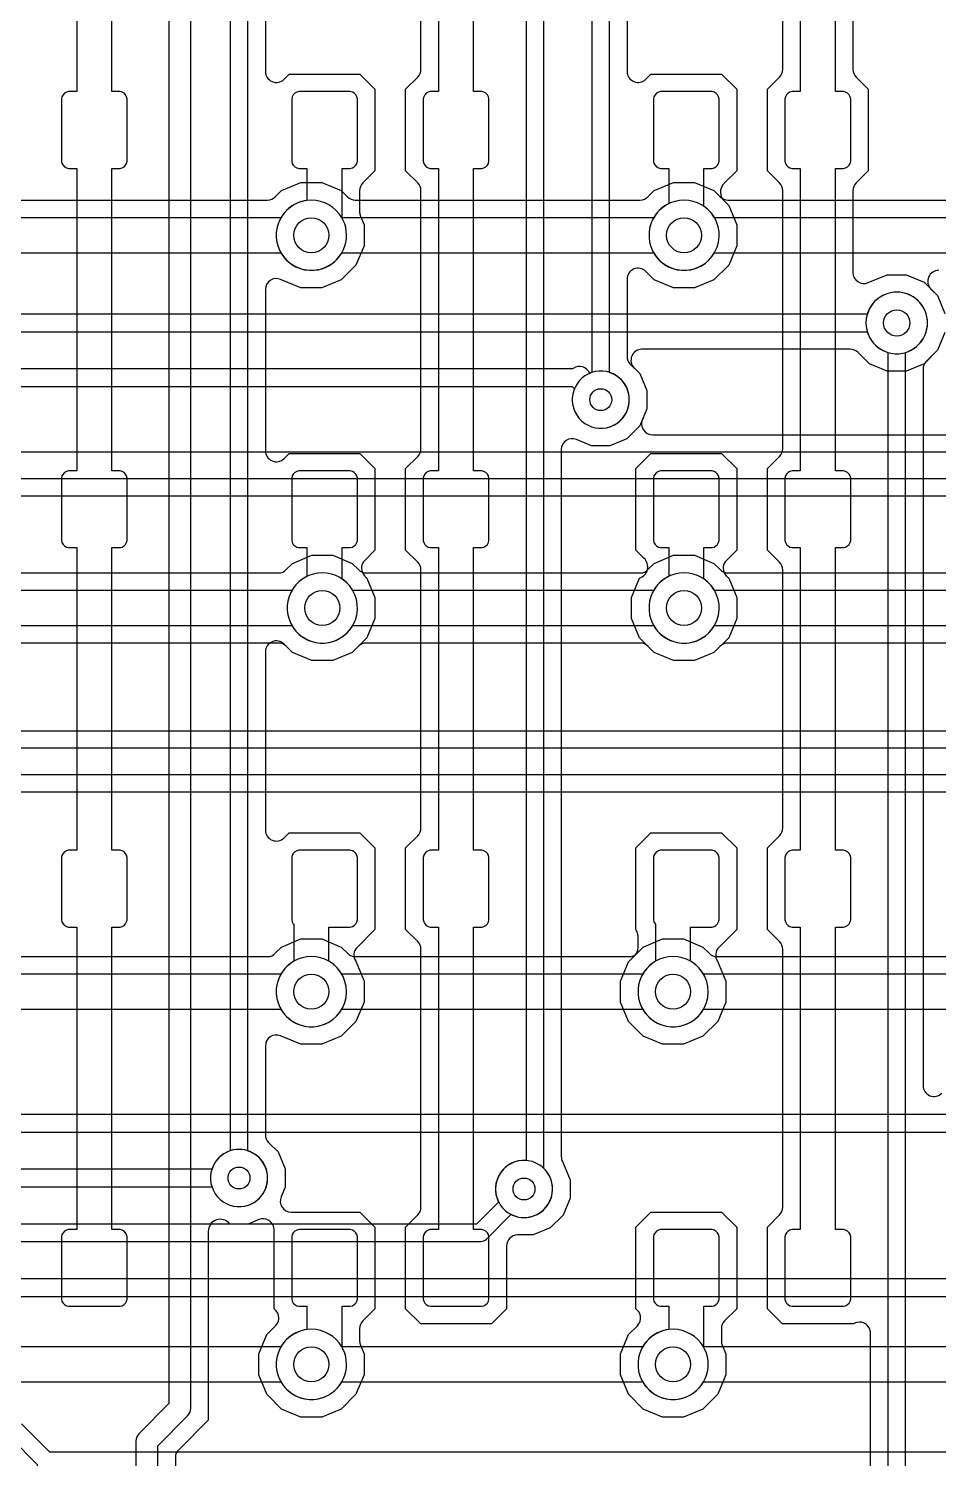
# Model space of a CAD drawing. Header units: millimetres. Extents: x -12.6 to 79.4, y -27 to 65.1.
# Drawn here: x 26.9 to 37.44, y -7.82 to 8.74 of the extents above; entities that cross this region are included whole.
import ezdxf

# ---------------------------------------------------------------- set-up
doc = ezdxf.new("R2010")
doc.units = ezdxf.units.MM

msp = doc.modelspace()

# ---------------------------------------------------------------- linework, layer by layer
at = {"layer": '16_copper'}
for points in [[(33.426, 43.392), (33.426, 4.76), (33.422, 4.758), (33.382, 4.742), (33.344, 4.72), (33.31, 4.694), (33.279, 4.663), (33.253, 4.629), (33.231, 4.591), (33.215, 4.551), (33.203, 4.51), (33.198, 4.467), (33.198, 4.423), (33.203, 4.38), (33.215, 4.339), (33.231, 4.299), (33.253, 4.261), (33.279, 4.227), (33.31, 4.196), (33.344, 4.17), (33.382, 4.148), (33.422, 4.132), (33.463, 4.12), (33.506, 4.115), (33.55, 4.115), (33.593, 4.12, 0.773262), (33.63, 4.76), (33.63, 43.434, 0.198912)], [(32.664, 42.738), (32.664, -4.369), (32.661, -4.369), (32.617, -4.369), (32.574, -4.374), (32.533, -4.386), (32.493, -4.402), (32.455, -4.424), (32.421, -4.45), (32.39, -4.481), (32.364, -4.515), (32.342, -4.553), (32.326, -4.593), (32.314, -4.634), (32.309, -4.677), (32.309, -4.721), (32.314, -4.764), (32.326, -4.805), (32.342, -4.845), (32.364, -4.883), (32.39, -4.917), (32.421, -4.948), (32.455, -4.974), (32.493, -4.996), (32.533, -5.012), (32.574, -5.024), (32.617, -5.029), (32.661, -5.029), (32.704, -5.024, 0.606512), (32.868, -4.461), (32.868, 42.738, 0.943616)], [(29.235, 42.503), (29.235, -4.257), (29.231, -4.259), (29.191, -4.275), (29.153, -4.297), (29.119, -4.323), (29.088, -4.354), (29.062, -4.388), (29.04, -4.426), (29.024, -4.466), (29.012, -4.507), (29.007, -4.55), (29.007, -4.594), (29.012, -4.637), (29.024, -4.678), (29.04, -4.718), (29.062, -4.756), (29.088, -4.79), (29.119, -4.821), (29.153, -4.847), (29.191, -4.869), (29.231, -4.885), (29.272, -4.897), (29.315, -4.902), (29.359, -4.902), (29.402, -4.897, 0.773262), (29.439, -4.257), (29.439, 42.545, 0.198912)], [(28.524, 20.115), (28.524, -7.186), (28.18, -7.53, 0.198912), (28.143, -7.62), (28.143, -8.431)], [(28.397, -8.431), (28.397, -7.673), (28.741, -7.329, 0.198912), (28.778, -7.239), (28.778, 20.115, 0.981272)], [(33.833, 10.287), (33.833, 8.247, 0.668185), (34.05, 8.157), (34.109, 8.217), (34.928, 8.217), (35.103, 8.042), (35.103, 7.096), (34.962, 6.956), (34.959, 6.951, 0.449577), (34.962, 6.743), (35.01, 6.695), (35.103, 6.471), (35.103, 6.229), (35.01, 6.005), (34.839, 5.833), (34.614, 5.74), (34.372, 5.74), (34.148, 5.833), (34.05, 5.931, 0.668185), (33.833, 5.842), (33.833, 4.947, 0.198912), (33.87, 4.857), (33.98, 4.747), (34.061, 4.551), (34.061, 4.339), (33.98, 4.143), (33.83, 3.993), (33.634, 3.912), (33.422, 3.912), (33.246, 3.984, 0.534518), (33.071, 3.867), (33.071, -4.324, 0.11571), (33.084, -4.381), (33.172, -4.593), (33.172, -4.805), (33.091, -5.001), (32.941, -5.151), (32.745, -5.232), (32.563, -5.232, 0.414214), (32.436, -5.359), (32.436, -6.086), (32.261, -6.261), (31.442, -6.261), (31.267, -6.086), (31.267, -5.141), (31.408, -5, 0.198912), (31.445, -4.91), (31.445, -1.922, 0.198912), (31.408, -1.833), (31.267, -1.692), (31.267, -0.746), (31.408, -0.606, 0.198912), (31.445, -0.516), (31.445, 2.472, 0.198912), (31.408, 2.562), (31.267, 2.702), (31.267, 3.648), (31.408, 3.788, 0.198912), (31.445, 3.878), (31.445, 6.866, 0.198912), (31.408, 6.956), (31.267, 7.096), (31.267, 8.042), (31.408, 8.183, 0.198912), (31.445, 8.272), (31.445, 11.26, 0.198912)], [(36.652, -8.66), (36.652, -6.367, 0.034118), (36.65, -6.347), (36.649, -6.34, 0.284787), (36.555, -6.244), (36.549, -6.243, 0.165414), (36.457, -6.261), (35.633, -6.261), (35.458, -6.086), (35.458, -5.141), (35.599, -5, 0.198912), (35.636, -4.91), (35.636, -1.922, 0.198912), (35.599, -1.833), (35.458, -1.692), (35.458, -0.746), (35.599, -0.606, 0.198912), (35.636, -0.516), (35.636, 2.472, 0.198912), (35.599, 2.562), (35.458, 2.702), (35.458, 3.648), (35.599, 3.788, 0.198912), (35.636, 3.878), (35.636, 6.866, 0.198912), (35.599, 6.956), (35.458, 7.096), (35.458, 8.042), (35.599, 8.183, 0.198912), (35.636, 8.272), (35.636, 11.26, 0.198912)], [(36.449, 11.26), (36.449, 8.272, 0.198912), (36.486, 8.183), (36.627, 8.042), (36.627, 7.096), (36.486, 6.956, 0.198912), (36.449, 6.866), (36.449, 5.918, 0.534511), (36.625, 5.801), (36.846, 5.893), (37.068, 5.893), (37.274, 5.808), (37.431, 5.651), (37.516, 5.445)], [(29.642, 10.166), (29.642, 8.247, 0.668185), (29.859, 8.157), (29.918, 8.217), (30.737, 8.217), (30.912, 8.042), (30.912, 7.096), (30.771, 6.956, 0.198912), (30.734, 6.866), (30.734, 6.619, 0.098491), (30.744, 6.571), (30.785, 6.471), (30.785, 6.229), (30.692, 6.005), (30.521, 5.833), (30.296, 5.74), (30.054, 5.74), (29.817, 5.838, 0.534511), (29.642, 5.721), (29.642, 3.853, 0.668185), (29.859, 3.763), (29.918, 3.823), (30.737, 3.823), (30.912, 3.648), (30.912, 2.702), (30.793, 2.583, 0.345798), (30.774, 2.427), (30.791, 2.405, 0.068528), (30.819, 2.377), (30.912, 2.153), (30.912, 1.911), (30.819, 1.687), (30.648, 1.515), (30.423, 1.422), (30.181, 1.422), (29.957, 1.515), (29.859, 1.613, 0.668185), (29.642, 1.524), (29.642, -0.541, 0.668185), (29.859, -0.631), (29.918, -0.572), (30.737, -0.572), (30.912, -0.746), (30.912, -1.692), (30.704, -1.9, 0.342325), (30.689, -2.061), (30.785, -2.292), (30.785, -2.534), (30.692, -2.758), (30.521, -2.93), (30.296, -3.023), (30.054, -3.023), (29.817, -2.925, 0.534511), (29.642, -3.042), (29.642, -4.07, 0.198912), (29.679, -4.16), (29.789, -4.27), (29.87, -4.466), (29.87, -4.678), (29.824, -4.79, 0.534518), (29.941, -4.966), (30.737, -4.966), (30.912, -5.141), (30.912, -6.086), (30.771, -6.227, 0.198912), (30.734, -6.317), (30.734, -6.462, 0.098491), (30.744, -6.51), (30.785, -6.61), (30.785, -6.852), (30.692, -7.076), (30.521, -7.248), (30.296, -7.341), (30.054, -7.341), (29.83, -7.248), (29.658, -7.076), (29.566, -6.852), (29.566, -6.61), (29.658, -6.386), (29.761, -6.283, 0.345802), (29.78, -6.128), (29.762, -6.105, 0.041562), (29.743, -6.086), (29.743, -5.171, 0.534518), (29.568, -5.054), (29.443, -5.105), (29.231, -5.105, 0.731247), (28.981, -5.192), (28.981, -7.376), (28.638, -7.72, 0.198912), (28.6, -7.809), (28.6, -8.25, 0.198912)], [(37.516, 5.223), (37.431, 5.017), (37.299, 4.886, 0.198912), (37.262, 4.796), (37.262, -3.501, 0.668179), (37.479, -3.59)]]:
    msp.add_lwpolyline(points, format="xyb", dxfattribs=at)
for points in [[(27.457, 11.519), (27.457, 8.014), (27.362, 8.014), (27.338, 8.007), (27.316, 7.995), (27.299, 7.977), (27.286, 7.955), (27.28, 7.931), (27.28, 7.207), (27.286, 7.183), (27.299, 7.161), (27.316, 7.144), (27.338, 7.131), (27.362, 7.125), (27.457, 7.125), (27.457, 3.62), (27.362, 3.62), (27.338, 3.613), (27.316, 3.6), (27.299, 3.583), (27.286, 3.561), (27.28, 3.537), (27.28, 2.813), (27.286, 2.789), (27.299, 2.767), (27.316, 2.75), (27.338, 2.737), (27.362, 2.731), (27.457, 2.731), (27.457, -0.775), (27.362, -0.775), (27.338, -0.781), (27.316, -0.794), (27.299, -0.811), (27.286, -0.833), (27.28, -0.857), (27.28, -1.581), (27.286, -1.605), (27.299, -1.627), (27.316, -1.645), (27.338, -1.657), (27.362, -1.664), (27.457, -1.664), (27.457, -5.169), (27.362, -5.169), (27.338, -5.175), (27.316, -5.188), (27.299, -5.206), (27.286, -5.227), (27.28, -5.252), (27.28, -5.975), (27.286, -5.999), (27.299, -6.021), (27.316, -6.039), (27.338, -6.051), (27.362, -6.058), (27.959, -6.058), (27.983, -6.051), (28.005, -6.039), (28.023, -6.021), (28.035, -5.999), (28.042, -5.975), (28.042, -5.252), (28.035, -5.227), (28.023, -5.206), (28.005, -5.188), (27.983, -5.175), (27.959, -5.169), (27.864, -5.169), (27.864, -1.664), (27.959, -1.664), (27.983, -1.657), (28.005, -1.645), (28.023, -1.627), (28.035, -1.605), (28.042, -1.581), (28.042, -0.857), (28.035, -0.833), (28.023, -0.811), (28.005, -0.794), (27.983, -0.781), (27.959, -0.775), (27.864, -0.775), (27.864, 2.731), (27.959, 2.731), (27.983, 2.737), (28.005, 2.75), (28.023, 2.767), (28.035, 2.789), (28.042, 2.813), (28.042, 3.537), (28.035, 3.561), (28.023, 3.583), (28.005, 3.6), (27.983, 3.613), (27.959, 3.62), (27.864, 3.62), (27.864, 7.125), (27.959, 7.125), (27.983, 7.131), (28.005, 7.144), (28.023, 7.161), (28.035, 7.183), (28.042, 7.207), (28.042, 7.931), (28.035, 7.955), (28.023, 7.977), (28.005, 7.995), (27.983, 8.007), (27.959, 8.014), (27.864, 8.014), (27.864, 11.519)], [(31.648, 11.519), (31.648, 8.014), (31.553, 8.014), (31.529, 8.007), (31.507, 7.995), (31.49, 7.977), (31.477, 7.955), (31.471, 7.931), (31.471, 7.207), (31.477, 7.183), (31.49, 7.161), (31.507, 7.144), (31.529, 7.131), (31.553, 7.125), (31.648, 7.125), (31.648, 3.62), (31.553, 3.62), (31.529, 3.613), (31.507, 3.6), (31.49, 3.583), (31.477, 3.561), (31.471, 3.537), (31.471, 2.813), (31.477, 2.789), (31.49, 2.767), (31.507, 2.75), (31.529, 2.737), (31.553, 2.731), (31.648, 2.731), (31.648, -0.775), (31.553, -0.775), (31.529, -0.781), (31.507, -0.794), (31.49, -0.811), (31.477, -0.833), (31.471, -0.857), (31.471, -1.581), (31.477, -1.605), (31.49, -1.627), (31.507, -1.645), (31.529, -1.657), (31.553, -1.664), (31.648, -1.664), (31.648, -5.169), (31.553, -5.169), (31.529, -5.175), (31.507, -5.188), (31.49, -5.206), (31.477, -5.227), (31.471, -5.252), (31.471, -5.975), (31.477, -5.999), (31.49, -6.021), (31.507, -6.039), (31.529, -6.051), (31.553, -6.058), (32.15, -6.058), (32.174, -6.051), (32.196, -6.039), (32.214, -6.021), (32.226, -5.999), (32.233, -5.975), (32.233, -5.252), (32.226, -5.227), (32.214, -5.206), (32.196, -5.188), (32.174, -5.175), (32.15, -5.169), (32.055, -5.169), (32.055, -1.664), (32.15, -1.664), (32.174, -1.657), (32.196, -1.645), (32.214, -1.627), (32.226, -1.605), (32.233, -1.581), (32.233, -0.857), (32.226, -0.833), (32.214, -0.811), (32.196, -0.794), (32.174, -0.781), (32.15, -0.775), (32.055, -0.775), (32.055, 2.731), (32.15, 2.731), (32.174, 2.737), (32.196, 2.75), (32.214, 2.767), (32.226, 2.789), (32.233, 2.813), (32.233, 3.537), (32.226, 3.561), (32.214, 3.583), (32.196, 3.6), (32.174, 3.613), (32.15, 3.62), (32.055, 3.62), (32.055, 7.125), (32.15, 7.125), (32.174, 7.131), (32.196, 7.144), (32.214, 7.161), (32.226, 7.183), (32.233, 7.207), (32.233, 7.931), (32.226, 7.955), (32.214, 7.977), (32.196, 7.995), (32.174, 8.007), (32.15, 8.014), (32.055, 8.014), (32.055, 11.519)], [(35.839, 11.519), (35.839, 8.014), (35.744, 8.014), (35.72, 8.007), (35.698, 7.995), (35.681, 7.977), (35.668, 7.955), (35.662, 7.931), (35.662, 7.207), (35.668, 7.183), (35.681, 7.161), (35.698, 7.144), (35.72, 7.131), (35.744, 7.125), (35.839, 7.125), (35.839, 3.62), (35.744, 3.62), (35.72, 3.613), (35.698, 3.6), (35.681, 3.583), (35.668, 3.561), (35.662, 3.537), (35.662, 2.813), (35.668, 2.789), (35.681, 2.767), (35.698, 2.75), (35.72, 2.737), (35.744, 2.731), (35.839, 2.731), (35.839, -0.775), (35.744, -0.775), (35.72, -0.781), (35.698, -0.794), (35.681, -0.811), (35.668, -0.833), (35.662, -0.857), (35.662, -1.581), (35.668, -1.605), (35.681, -1.627), (35.698, -1.645), (35.72, -1.657), (35.744, -1.664), (35.839, -1.664), (35.839, -5.169), (35.744, -5.169), (35.72, -5.175), (35.698, -5.188), (35.681, -5.206), (35.668, -5.227), (35.662, -5.252), (35.662, -5.975), (35.668, -5.999), (35.681, -6.021), (35.698, -6.039), (35.72, -6.051), (35.744, -6.058), (36.341, -6.058), (36.365, -6.051), (36.387, -6.039), (36.405, -6.021), (36.417, -5.999), (36.424, -5.975), (36.424, -5.252), (36.417, -5.227), (36.405, -5.206), (36.387, -5.188), (36.365, -5.175), (36.341, -5.169), (36.246, -5.169), (36.246, -1.664), (36.341, -1.664), (36.365, -1.657), (36.387, -1.645), (36.405, -1.627), (36.417, -1.605), (36.424, -1.581), (36.424, -0.857), (36.417, -0.833), (36.405, -0.811), (36.387, -0.794), (36.365, -0.781), (36.341, -0.775), (36.246, -0.775), (36.246, 2.731), (36.341, 2.731), (36.365, 2.737), (36.387, 2.75), (36.405, 2.767), (36.417, 2.789), (36.424, 2.813), (36.424, 3.537), (36.417, 3.561), (36.405, 3.583), (36.387, 3.6), (36.365, 3.613), (36.341, 3.62), (36.246, 3.62), (36.246, 7.125), (36.341, 7.125), (36.365, 7.131), (36.387, 7.144), (36.405, 7.161), (36.417, 7.183), (36.424, 7.207), (36.424, 7.931), (36.417, 7.955), (36.405, 7.977), (36.387, 7.995), (36.365, 8.007), (36.341, 8.014), (36.246, 8.014), (36.246, 11.519)]]:
    msp.add_lwpolyline(points, dxfattribs=at)
for points in [[(30.255, 5.951, 0.453092), (30.561, 6.481), (30.54, 6.53), (30.531, 6.547), (30.531, 7.125), (30.626, 7.125), (30.65, 7.131), (30.672, 7.144), (30.69, 7.161), (30.702, 7.183), (30.709, 7.207), (30.709, 7.931), (30.702, 7.955), (30.69, 7.977), (30.672, 7.995), (30.65, 8.007), (30.626, 8.014), (30.029, 8.014), (30.005, 8.007), (29.983, 7.995), (29.966, 7.977), (29.953, 7.955), (29.947, 7.931), (29.947, 7.207), (29.953, 7.183), (29.966, 7.161), (29.983, 7.144), (30.005, 7.131), (30.029, 7.125), (30.124, 7.125), (30.124, 6.753), (30.096, 6.749), (30.044, 6.736), (29.995, 6.715), (29.949, 6.689), (29.907, 6.656), (29.869, 6.619), (29.837, 6.576), (29.81, 6.53), (29.79, 6.481), (29.776, 6.429), (29.769, 6.377), (29.769, 6.323), (29.776, 6.271), (29.79, 6.219), (29.81, 6.17), (29.837, 6.124), (29.869, 6.081), (29.907, 6.044), (29.949, 6.011), (29.995, 5.985), (30.044, 5.964), (30.096, 5.951), (30.149, 5.944), (30.202, 5.944)], [(34.573, 5.951, 0.665576), (34.722, 6.687), (34.722, 7.125), (34.817, 7.125), (34.841, 7.131), (34.863, 7.144), (34.881, 7.161), (34.893, 7.183), (34.9, 7.207), (34.9, 7.931), (34.893, 7.955), (34.881, 7.977), (34.863, 7.995), (34.841, 8.007), (34.817, 8.014), (34.22, 8.014), (34.196, 8.007), (34.174, 7.995), (34.157, 7.977), (34.144, 7.955), (34.138, 7.931), (34.138, 7.207), (34.144, 7.183), (34.157, 7.161), (34.174, 7.144), (34.196, 7.131), (34.22, 7.125), (34.315, 7.125), (34.315, 6.716), (34.313, 6.715), (34.267, 6.689), (34.225, 6.656), (34.187, 6.619), (34.155, 6.576), (34.128, 6.53), (34.108, 6.481), (34.094, 6.429), (34.087, 6.377), (34.087, 6.323), (34.094, 6.271), (34.108, 6.219), (34.128, 6.17), (34.155, 6.124), (34.187, 6.081), (34.225, 6.044), (34.267, 6.011), (34.313, 5.985), (34.362, 5.964), (34.414, 5.951), (34.467, 5.944), (34.52, 5.944)], [(36.151, -9.753, 0.182645), (36.216, -9.724), (37.029, -8.911, 0.198912), (37.059, -8.839), (37.059, 4.993, 0.954409), (36.887, 5.684), (36.842, 5.671, 0.730917), (36.855, 4.993), (36.855, -8.797), (36.102, -9.55), (30.979, -9.55), (30.869, -9.44, 0.954416), (30.26, -9.073), (30.237, -9.113, 0.730922), (30.725, -9.584), (30.865, -9.724, 0.198912), (30.937, -9.754), (36.144, -9.754)], [(34.372, 1.422), (34.148, 1.515), (33.976, 1.687), (33.884, 1.911), (33.884, 2.153), (33.976, 2.377, 0.576688), (34.028, 2.609), (33.934, 2.702), (33.934, 3.648), (34.109, 3.823), (34.928, 3.823), (35.103, 3.648), (35.103, 2.702), (34.984, 2.583, 0.345798), (34.965, 2.427), (34.982, 2.405, 0.068528), (35.01, 2.377), (35.103, 2.153), (35.103, 1.911), (35.01, 1.687), (34.839, 1.515), (34.614, 1.422)], [(30.382, 1.633, 0.665576), (30.531, 2.369), (30.531, 2.731), (30.626, 2.731), (30.65, 2.737), (30.672, 2.75), (30.69, 2.767), (30.702, 2.789), (30.709, 2.813), (30.709, 3.537), (30.702, 3.561), (30.69, 3.583), (30.672, 3.6), (30.65, 3.613), (30.626, 3.62), (30.029, 3.62), (30.005, 3.613), (29.983, 3.6), (29.966, 3.583), (29.953, 3.561), (29.947, 3.537), (29.947, 2.813), (29.953, 2.789), (29.966, 2.767), (29.983, 2.75), (30.005, 2.737), (30.029, 2.731), (30.124, 2.731), (30.124, 2.398), (30.122, 2.397), (30.076, 2.371), (30.034, 2.338), (29.996, 2.301), (29.964, 2.258), (29.937, 2.212), (29.917, 2.163), (29.903, 2.111), (29.896, 2.059), (29.896, 2.005), (29.903, 1.953), (29.917, 1.901), (29.937, 1.852), (29.964, 1.806), (29.996, 1.763), (30.034, 1.726), (30.076, 1.693), (30.122, 1.667), (30.171, 1.646), (30.223, 1.633), (30.276, 1.626), (30.329, 1.626)], [(34.573, 1.633, 0.665576), (34.722, 2.369), (34.722, 2.731), (34.817, 2.731), (34.841, 2.737), (34.863, 2.75), (34.881, 2.767), (34.893, 2.789), (34.9, 2.813), (34.9, 3.537), (34.893, 3.561), (34.881, 3.583), (34.863, 3.6), (34.841, 3.613), (34.817, 3.62), (34.22, 3.62), (34.196, 3.613), (34.174, 3.6), (34.157, 3.583), (34.144, 3.561), (34.138, 3.537), (34.138, 2.813), (34.144, 2.789), (34.157, 2.767), (34.174, 2.75), (34.196, 2.737), (34.22, 2.731), (34.315, 2.731), (34.315, 2.398), (34.313, 2.397), (34.267, 2.371), (34.225, 2.338), (34.187, 2.301), (34.155, 2.258), (34.128, 2.212), (34.108, 2.163), (34.094, 2.111), (34.087, 2.059), (34.087, 2.005), (34.094, 1.953), (34.108, 1.901), (34.128, 1.852), (34.155, 1.806), (34.187, 1.763), (34.225, 1.726), (34.267, 1.693), (34.313, 1.667), (34.362, 1.646), (34.414, 1.633), (34.467, 1.626), (34.52, 1.626)], [(34.245, -3.023), (34.021, -2.93), (33.849, -2.758), (33.757, -2.534), (33.757, -2.292), (33.849, -2.068), (33.923, -1.994, 0.198912), (33.96, -1.905), (33.96, -1.77, 0.021326), (33.959, -1.759), (33.958, -1.751, 0.104696), (33.934, -1.694), (33.934, -0.746), (34.109, -0.572), (34.928, -0.572), (35.103, -0.746), (35.103, -1.692), (34.895, -1.9, 0.342325), (34.88, -2.061), (34.976, -2.292), (34.976, -2.534), (34.883, -2.758), (34.712, -2.93), (34.487, -3.023)], [(30.255, -2.812, 0.692109), (30.378, -2.061), (30.378, -1.664), (30.626, -1.664), (30.65, -1.657), (30.672, -1.645), (30.69, -1.627), (30.702, -1.605), (30.709, -1.581), (30.709, -0.857), (30.702, -0.833), (30.69, -0.811), (30.672, -0.794), (30.65, -0.781), (30.626, -0.775), (30.029, -0.775), (30.005, -0.781), (29.983, -0.794), (29.966, -0.811), (29.953, -0.833), (29.947, -0.857), (29.947, -1.581), (29.953, -1.605), (29.966, -1.627), (29.972, -1.633), (29.972, -2.061), (29.949, -2.074), (29.907, -2.107), (29.869, -2.144), (29.837, -2.187), (29.81, -2.233), (29.79, -2.282), (29.776, -2.334), (29.769, -2.386), (29.769, -2.44), (29.776, -2.492), (29.79, -2.544), (29.81, -2.593), (29.837, -2.639), (29.869, -2.682), (29.907, -2.719), (29.949, -2.752), (29.995, -2.778), (30.044, -2.799), (30.096, -2.812), (30.149, -2.819), (30.202, -2.819)], [(34.446, -2.812, 0.692109), (34.569, -2.061), (34.569, -1.664), (34.817, -1.664), (34.841, -1.657), (34.863, -1.645), (34.881, -1.627), (34.893, -1.605), (34.9, -1.581), (34.9, -0.857), (34.893, -0.833), (34.881, -0.811), (34.863, -0.794), (34.841, -0.781), (34.817, -0.775), (34.22, -0.775), (34.196, -0.781), (34.174, -0.794), (34.157, -0.811), (34.144, -0.833), (34.138, -0.857), (34.138, -1.581), (34.144, -1.605), (34.157, -1.627), (34.163, -1.633), (34.163, -2.061), (34.14, -2.074), (34.098, -2.107), (34.06, -2.144), (34.028, -2.187), (34.001, -2.233), (33.981, -2.282), (33.967, -2.334), (33.96, -2.386), (33.96, -2.44), (33.967, -2.492), (33.981, -2.544), (34.001, -2.593), (34.028, -2.639), (34.06, -2.682), (34.098, -2.719), (34.14, -2.752), (34.186, -2.778), (34.235, -2.799), (34.287, -2.812), (34.34, -2.819), (34.393, -2.819)], [(34.245, -7.341), (34.021, -7.248), (33.849, -7.076), (33.757, -6.852), (33.757, -6.61), (33.849, -6.386), (33.952, -6.283, 0.345802), (33.971, -6.128), (33.953, -6.105, 0.041562), (33.934, -6.086), (33.934, -5.141), (34.109, -4.966), (34.928, -4.966), (35.103, -5.141), (35.103, -6.086), (34.962, -6.227, 0.198912), (34.925, -6.317), (34.925, -6.462, 0.098491), (34.935, -6.51), (34.976, -6.61), (34.976, -6.852), (34.883, -7.076), (34.712, -7.248), (34.487, -7.341)], [(30.255, -7.13, 0.453092), (30.561, -6.6), (30.54, -6.551), (30.531, -6.534), (30.531, -6.058), (30.626, -6.058), (30.65, -6.051), (30.672, -6.039), (30.69, -6.021), (30.702, -5.999), (30.709, -5.975), (30.709, -5.252), (30.702, -5.227), (30.69, -5.206), (30.672, -5.188), (30.65, -5.175), (30.626, -5.169), (30.029, -5.169), (30.005, -5.175), (29.983, -5.188), (29.966, -5.206), (29.953, -5.227), (29.947, -5.252), (29.947, -5.975), (29.953, -5.999), (29.966, -6.021), (29.983, -6.039), (30.005, -6.051), (30.029, -6.058), (30.124, -6.058), (30.124, -6.328), (30.096, -6.332), (30.044, -6.345), (29.995, -6.366), (29.949, -6.392), (29.907, -6.425), (29.869, -6.462), (29.837, -6.505), (29.81, -6.551), (29.79, -6.6), (29.776, -6.652), (29.769, -6.704), (29.769, -6.758), (29.776, -6.81), (29.79, -6.862), (29.81, -6.911), (29.837, -6.957), (29.869, -7), (29.907, -7.037), (29.949, -7.07), (29.995, -7.096), (30.044, -7.117), (30.096, -7.13), (30.149, -7.137), (30.202, -7.137)], [(34.446, -7.13, 0.453092), (34.752, -6.6), (34.731, -6.551), (34.722, -6.534), (34.722, -6.058), (34.817, -6.058), (34.841, -6.051), (34.863, -6.039), (34.881, -6.021), (34.893, -5.999), (34.9, -5.975), (34.9, -5.252), (34.893, -5.227), (34.881, -5.206), (34.863, -5.188), (34.841, -5.175), (34.817, -5.169), (34.22, -5.169), (34.196, -5.175), (34.174, -5.188), (34.157, -5.206), (34.144, -5.227), (34.138, -5.252), (34.138, -5.975), (34.144, -5.999), (34.157, -6.021), (34.174, -6.039), (34.196, -6.051), (34.22, -6.058), (34.315, -6.058), (34.315, -6.328), (34.287, -6.332), (34.235, -6.345), (34.186, -6.366), (34.14, -6.392), (34.098, -6.425), (34.06, -6.462), (34.028, -6.505), (34.001, -6.551), (33.981, -6.6), (33.967, -6.652), (33.96, -6.704), (33.96, -6.758), (33.967, -6.81), (33.981, -6.862), (34.001, -6.911), (34.028, -6.957), (34.06, -7), (34.098, -7.037), (34.14, -7.07), (34.186, -7.096), (34.235, -7.117), (34.287, -7.13), (34.34, -7.137), (34.393, -7.137)]]:
    msp.add_lwpolyline(points, format="xyb", close=True, dxfattribs=at)
at = {"layer": '1_copper'}
for points in [[(53.634, -5.74), (7.789, -5.74), (-1.944, 3.992), (-1.944, 10.761), (-1.935, 10.761), (-1.935, 11.461), (-2.155, 11.461), (-2.155, 10.761), (-2.147, 10.761), (-2.147, 3.95, 0.198912), (-2.117, 3.878), (7.675, -5.914, 0.198912), (7.747, -5.944), (53.634, -5.944)], [(26.62, 6.756), (29.667, 6.756, 0.198912), (29.757, 6.794), (29.83, 6.867), (30.054, 6.96), (30.296, 6.96), (30.521, 6.867), (30.594, 6.794, 0.198912), (30.684, 6.756), (33.985, 6.756, 0.198912), (34.075, 6.794), (34.148, 6.867), (34.372, 6.96), (34.614, 6.96), (34.839, 6.867), (34.912, 6.794, 0.198912), (35.002, 6.756), (38.049, 6.756, 0.198912)], [(50.905, 6.553), (47.418, 6.553, 0.577351), (46.714, 6.553), (43.481, 6.553, 0.577351), (42.777, 6.553), (38.909, 6.553, 0.577351), (38.205, 6.553), (34.845, 6.553, 0.577351), (34.141, 6.553), (30.527, 6.553, 0.577351), (29.823, 6.553), (26.463, 6.553, 0.577351)], [(26.463, 6.147), (29.823, 6.147, 0.577351), (30.527, 6.147), (34.141, 6.147, 0.577351), (34.845, 6.147), (38.205, 6.147, 0.577351), (38.909, 6.147), (42.777, 6.147, 0.577351), (43.481, 6.147), (46.714, 6.147, 0.577351), (47.418, 6.147), (50.905, 6.147, 0.577351)], [(37.444, 5.944, 0.668185), (37.354, 5.727), (37.431, 5.651), (37.516, 5.445)], [(6.985, 5.232), (36.616, 5.232), (36.62, 5.219), (36.637, 5.176), (36.661, 5.136), (36.689, 5.099), (36.722, 5.066), (36.759, 5.038), (36.799, 5.014), (36.842, 4.997), (36.887, 4.984), (36.934, 4.978), (36.98, 4.978), (37.027, 4.984, 1), (36.887, 5.684), (36.842, 5.671, 0.243103), (36.616, 5.436), (7.027, 5.436)], [(37.516, 5.223), (37.431, 5.017), (37.274, 4.86), (37.068, 4.775), (36.846, 4.775), (36.64, 4.86), (36.509, 4.992, 0.198912), (36.419, 5.029), (34.005, 5.029, 0.668185), (33.915, 4.812), (33.98, 4.747), (34.061, 4.551), (34.061, 4.339), (34.01, 4.214, 0.534518), (34.127, 4.039), (40.462, 4.039, 0.194548)], [(6.858, 4.597), (33.196, 4.597), (33.223, 4.571), (33.215, 4.551), (33.203, 4.51), (33.198, 4.467), (33.198, 4.423), (33.203, 4.38), (33.215, 4.339), (33.231, 4.299), (33.253, 4.261), (33.279, 4.227), (33.31, 4.196), (33.344, 4.17), (33.382, 4.148), (33.422, 4.132), (33.463, 4.12), (33.506, 4.115), (33.55, 4.115), (33.593, 4.12, 1), (33.463, 4.77), (33.422, 4.758), (33.402, 4.75, 0.463618), (33.208, 4.808), (33.199, 4.801), (6.9, 4.801)], [(3.116, 3.531), (40.677, 3.531), (40.685, 3.525, 0.327516), (40.893, 3.557), (41.056, 3.721, 0.967795), (41.263, 4.401), (41.218, 4.414, 0.555733), (40.805, 3.972), (40.668, 3.835), (3.116, 3.835)], [(40.531, 3.327), (3.281, 3.327, 0.198912)], [(26.493, 2.438), (29.794, 2.438, 0.198917), (29.884, 2.476), (29.957, 2.549), (30.181, 2.642), (30.423, 2.642), (30.648, 2.549), (30.721, 2.476, 0.198917), (30.811, 2.438), (33.985, 2.438, 0.198917), (34.075, 2.476), (34.148, 2.549), (34.372, 2.642), (34.614, 2.642), (34.839, 2.549), (34.912, 2.476, 0.198917), (35.002, 2.438), (38.176, 2.438, 0.198917)], [(50.905, 2.235), (47.418, 2.235, 0.577351), (46.714, 2.235), (43.608, 2.235, 0.577351), (42.904, 2.235), (39.036, 2.235, 0.577351), (38.332, 2.235), (34.845, 2.235, 0.577351), (34.141, 2.235), (30.654, 2.235, 0.577351), (29.95, 2.235), (26.336, 2.235, 0.577351)], [(26.336, 1.829), (29.95, 1.829, 0.577351), (30.654, 1.829), (34.141, 1.829, 0.577351), (34.845, 1.829), (38.332, 1.829, 0.577351), (39.036, 1.829), (42.904, 1.829, 0.577351), (43.608, 1.829), (46.714, 1.829, 0.577351), (47.418, 1.829), (50.905, 1.829, 0.577351)], [(38.176, 1.626), (35.002, 1.626, 0.198917), (34.912, 1.588), (34.839, 1.515), (34.614, 1.422), (34.372, 1.422), (34.148, 1.515), (34.075, 1.588, 0.198917), (33.985, 1.626), (30.811, 1.626, 0.198917), (30.721, 1.588), (30.648, 1.515), (30.423, 1.422), (30.181, 1.422), (29.957, 1.515), (29.884, 1.588, 0.198917), (29.794, 1.626), (26.493, 1.626, 0.198917)], [(25.887, 0.61), (48.568, 0.61, 0.198912)], [(25.722, 0.102), (48.768, 0.102, 0.198912)], [(48.915, -0.102), (25.887, -0.102, 0.198912)], [(26.493, -2.007), (29.667, -2.007, 0.198917), (29.757, -1.969), (29.83, -1.896), (30.054, -1.803), (30.296, -1.803), (30.521, -1.896), (30.594, -1.969, 0.198917), (30.684, -2.007), (33.858, -2.007, 0.198917), (33.948, -1.969), (34.021, -1.896), (34.245, -1.803), (34.487, -1.803), (34.712, -1.896), (34.785, -1.969, 0.198917), (34.875, -2.007), (38.176, -2.007, 0.198917)], [(50.905, -2.21), (47.418, -2.21, 0.577351), (46.714, -2.21), (43.608, -2.21, 0.577351), (42.904, -2.21), (39.036, -2.21, 0.577351), (38.332, -2.21), (34.718, -2.21, 0.577351), (34.014, -2.21), (30.527, -2.21, 0.577351), (29.823, -2.21), (26.336, -2.21, 0.577351)], [(26.336, -2.616), (29.823, -2.616, 0.577351), (30.527, -2.616), (34.014, -2.616, 0.577351), (34.718, -2.616), (38.332, -2.616, 0.577351), (39.036, -2.616), (42.904, -2.616, 0.577351), (43.608, -2.616), (46.714, -2.616, 0.577351), (47.418, -2.616), (50.905, -2.616, 0.577351)], [(8.458, -4.039), (37.581, -4.039), (37.585, -4.052), (37.603, -4.095), (37.626, -4.135), (37.654, -4.172), (37.687, -4.205), (37.724, -4.233), (37.765, -4.257), (37.808, -4.274), (37.853, -4.287), (37.899, -4.293), (37.946, -4.293), (37.992, -4.287, 1), (37.853, -3.587), (37.808, -3.6, 0.243103), (37.581, -3.835), (8.5, -3.835)], [(8.128, -4.674), (29.022, -4.674), (29.024, -4.678), (29.04, -4.718), (29.062, -4.756), (29.088, -4.79), (29.119, -4.821), (29.153, -4.847), (29.191, -4.869), (29.231, -4.885), (29.272, -4.897), (29.315, -4.902), (29.359, -4.902), (29.402, -4.897, 1), (29.272, -4.247), (29.231, -4.259, 0.237098), (29.022, -4.47), (8.17, -4.47)], [(50.778, -6.528), (47.418, -6.528, 0.577351), (46.714, -6.528), (43.608, -6.528, 0.577351), (42.904, -6.528), (39.163, -6.528, 0.577351), (38.459, -6.528), (34.718, -6.528, 0.577351), (34.014, -6.528), (30.527, -6.528, 0.577351), (29.823, -6.528), (26.336, -6.528, 0.577351)], [(26.336, -6.934), (29.823, -6.934, 0.577351), (30.527, -6.934), (34.014, -6.934, 0.577351), (34.718, -6.934), (38.459, -6.934, 0.577351), (39.163, -6.934), (42.904, -6.934, 0.577351), (43.608, -6.934), (46.714, -6.934, 0.577351), (47.418, -6.934), (50.778, -6.934, 0.577351)], [(59.479, -7.798), (41.021, -7.798, 0.08004), (40.957, -7.809), (40.933, -7.784, 0.198912), (40.843, -7.747), (27.144, -7.747), (26.818, -7.421, 0.198912)]]:
    msp.add_lwpolyline(points, format="xyb", dxfattribs=at)
msp.add_lwpolyline([(32.137, -5.308, 0.182645), (32.203, -5.279), (32.488, -4.993, 0.94362), (32.823, -4.424), (32.785, -4.402, 0.722243), (32.345, -4.85), (32.089, -5.105), (7.916, -5.105), (-1.544, 4.354), (-1.544, 10.761), (-1.535, 10.761), (-1.535, 11.461), (-1.755, 11.461), (-1.755, 10.761), (-1.747, 10.761), (-1.747, 4.312, 0.198912), (-1.717, 4.24), (7.802, -5.279, 0.198912), (7.874, -5.309), (32.131, -5.309)], format="xyb", close=True, dxfattribs=at)
for points in [[(48.705, 0.406), (25.722, 0.406)], [(26.704, -7.595), (27, -7.891), (27, -15.06), (26.567, -15.494)]]:
    msp.add_lwpolyline(points, dxfattribs=at)
at = {"layer": 'drills_via_1_16'}
for centre, radius in [((30.175, 6.35), 0.203), ((34.493, 6.35), 0.203), ((36.957, 5.334), 0.152), ((33.528, 4.445), 0.127), ((30.302, 2.032), 0.203), ((34.493, 2.032), 0.203), ((30.175, -2.413), 0.203), ((34.366, -2.413), 0.203), ((29.337, -4.572), 0.127), ((32.639, -4.699), 0.127), ((30.175, -6.731), 0.203), ((34.366, -6.731), 0.203)]:
    msp.add_circle(centre, radius, dxfattribs=at)

doc.saveas('drawing.dxf')
